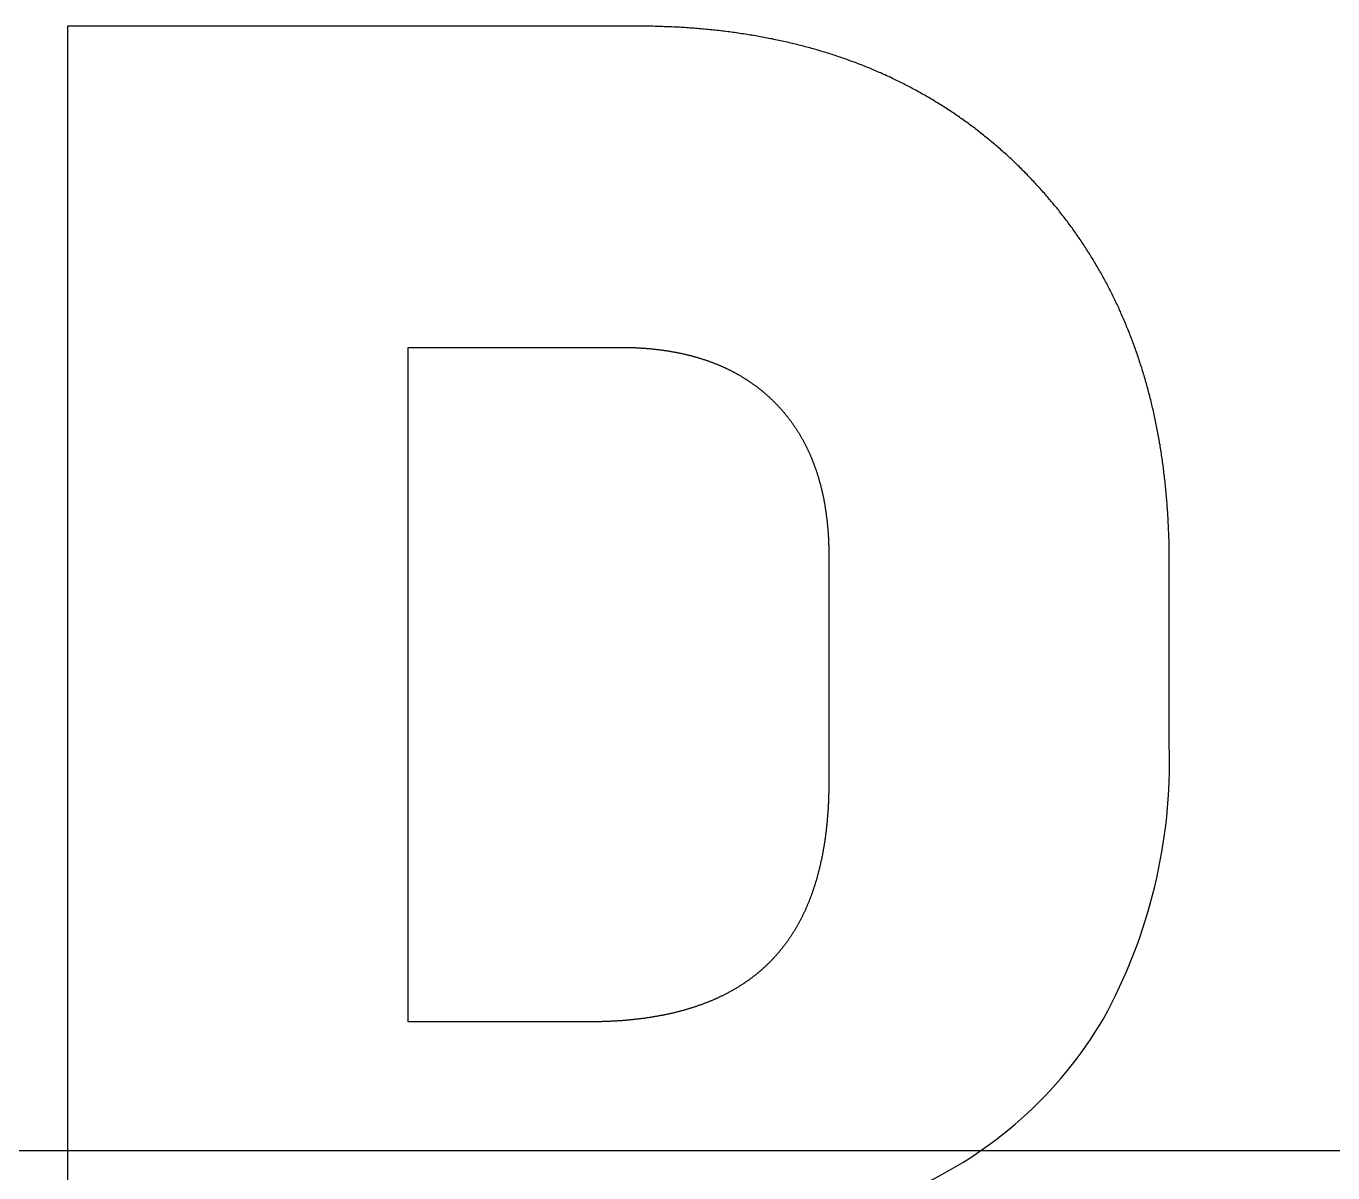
# Model space of a CAD drawing. Header units: millimetres. Extents: x -1211 to -100, y -1155 to 1320.
# Drawn here: x -830.11 to -815.58, y 1049.13 to 1061.88 of the extents above; entities that cross this region are included whole.
import ezdxf

# ---------------------------------------------------------------- set-up
doc = ezdxf.new("R2010")
doc.units = ezdxf.units.MM
doc.layers.get('0').update_dxf_attribs({"lineweight": 25, "true_color": 0xffffff})

msp = doc.modelspace()

# ---------------------------------------------------------------- linework, layer by layer
for p, q in [((-941.013, 1049.378), (-577.647, 1049.378)), ((-829.652, 1049.378), (-689.008, 1049.378))]:
    msp.add_line(p, q)
at = {"color": 5, "true_color": 0x0000ff, "flags": 128}
msp.add_lwpolyline([(-820.259, 1048.949, 0.156907), (-818.134, 1050.842, 0.134483), (-817.402, 1053.878), (-817.402, 1055.914), (-817.402, 1055.935), (-817.402, 1055.956), (-817.402, 1055.977), (-817.402, 1055.998), (-817.402, 1056.019), (-817.403, 1056.04), (-817.403, 1056.061), (-817.403, 1056.082), (-817.404, 1056.103), (-817.404, 1056.124), (-817.405, 1056.145), (-817.405, 1056.166), (-817.406, 1056.186), (-817.407, 1056.207), (-817.407, 1056.228), (-817.408, 1056.249), (-817.409, 1056.269), (-817.41, 1056.29), (-817.411, 1056.311), (-817.412, 1056.331), (-817.413, 1056.352), (-817.414, 1056.372), (-817.415, 1056.393), (-817.416, 1056.413), (-817.417, 1056.433), (-817.418, 1056.454), (-817.42, 1056.474), (-817.421, 1056.494), (-817.422, 1056.515), (-817.424, 1056.535), (-817.425, 1056.555), (-817.427, 1056.575), (-817.429, 1056.595), (-817.43, 1056.615), (-817.432, 1056.635), (-817.434, 1056.655), (-817.435, 1056.675), (-817.437, 1056.695), (-817.439, 1056.715), (-817.441, 1056.735), (-817.443, 1056.755), (-817.445, 1056.775), (-817.447, 1056.795), (-817.449, 1056.814), (-817.452, 1056.834), (-817.454, 1056.854), (-817.456, 1056.874), (-817.458, 1056.893), (-817.461, 1056.913), (-817.463, 1056.932), (-817.466, 1056.952), (-817.468, 1056.971), (-817.471, 1056.991), (-817.473, 1057.01), (-817.476, 1057.03), (-817.479, 1057.049), (-817.482, 1057.068), (-817.484, 1057.088), (-817.487, 1057.107), (-817.49, 1057.126), (-817.493, 1057.145), (-817.496, 1057.164), (-817.499, 1057.184), (-817.502, 1057.203), (-817.505, 1057.222), (-817.509, 1057.241), (-817.512, 1057.26), (-817.515, 1057.279), (-817.519, 1057.298), (-817.522, 1057.317), (-817.525, 1057.335), (-817.529, 1057.354), (-817.533, 1057.373), (-817.536, 1057.392), (-817.54, 1057.411), (-817.544, 1057.429), (-817.547, 1057.448), (-817.551, 1057.467), (-817.555, 1057.485), (-817.559, 1057.504), (-817.563, 1057.522), (-817.567, 1057.541), (-817.571, 1057.559), (-817.575, 1057.578), (-817.579, 1057.596), (-817.583, 1057.614), (-817.587, 1057.633), (-817.592, 1057.651), (-817.596, 1057.669), (-817.601, 1057.687), (-817.605, 1057.706), (-817.609, 1057.724), (-817.614, 1057.742), (-817.619, 1057.76), (-817.623, 1057.778), (-817.628, 1057.796), (-817.633, 1057.814), (-817.637, 1057.832), (-817.642, 1057.85), (-817.647, 1057.868), (-817.652, 1057.886), (-817.657, 1057.904), (-817.662, 1057.921), (-817.667, 1057.939), (-817.672, 1057.957), (-817.677, 1057.975), (-817.683, 1057.992), (-817.688, 1058.01), (-817.693, 1058.028), (-817.699, 1058.045), (-817.704, 1058.063), (-817.709, 1058.08), (-817.715, 1058.098), (-817.721, 1058.115), (-817.726, 1058.132), (-817.732, 1058.15), (-817.738, 1058.167), (-817.743, 1058.184), (-817.749, 1058.202), (-817.755, 1058.219), (-817.761, 1058.236), (-817.767, 1058.253), (-817.773, 1058.27), (-817.779, 1058.288), (-817.785, 1058.305), (-817.791, 1058.322), (-817.797, 1058.339), (-817.804, 1058.356), (-817.81, 1058.373), (-817.816, 1058.389), (-817.823, 1058.406), (-817.829, 1058.423), (-817.836, 1058.44), (-817.842, 1058.457), (-817.849, 1058.473), (-817.855, 1058.49), (-817.862, 1058.507), (-817.869, 1058.523), (-817.876, 1058.54), (-817.883, 1058.557), (-817.889, 1058.573), (-817.896, 1058.59), (-817.903, 1058.606), (-817.91, 1058.623), (-817.917, 1058.639), (-817.925, 1058.655), (-817.932, 1058.672), (-817.939, 1058.688), (-817.946, 1058.704), (-817.954, 1058.72), (-817.961, 1058.737), (-817.968, 1058.753), (-817.976, 1058.769), (-817.983, 1058.785), (-817.991, 1058.801), (-817.999, 1058.817), (-818.006, 1058.833), (-818.014, 1058.849), (-818.022, 1058.865), (-818.03, 1058.881), (-818.038, 1058.897), (-818.045, 1058.913), (-818.053, 1058.928), (-818.061, 1058.944), (-818.07, 1058.96), (-818.078, 1058.976), (-818.086, 1058.991), (-818.094, 1059.007), (-818.102, 1059.023), (-818.111, 1059.038), (-818.119, 1059.054), (-818.127, 1059.069), (-818.136, 1059.085), (-818.144, 1059.1), (-818.153, 1059.116), (-818.161, 1059.131), (-818.17, 1059.146), (-818.179, 1059.162), (-818.188, 1059.177), (-818.196, 1059.192), (-818.205, 1059.207), (-818.214, 1059.222), (-818.223, 1059.238), (-818.232, 1059.253), (-818.241, 1059.268), (-818.25, 1059.283), (-818.259, 1059.298), (-818.269, 1059.313), (-818.278, 1059.328), (-818.287, 1059.343), (-818.296, 1059.357), (-818.306, 1059.372), (-818.315, 1059.387), (-818.325, 1059.402), (-818.334, 1059.417), (-818.344, 1059.431), (-818.354, 1059.446), (-818.363, 1059.461), (-818.373, 1059.475), (-818.383, 1059.49), (-818.393, 1059.504), (-818.403, 1059.519), (-818.412, 1059.533), (-818.422, 1059.548), (-818.432, 1059.562), (-818.443, 1059.577), (-818.453, 1059.591), (-818.463, 1059.605), (-818.473, 1059.62), (-818.483, 1059.634), (-818.494, 1059.648), (-818.504, 1059.662), (-818.514, 1059.676), (-818.525, 1059.69), (-818.535, 1059.704), (-818.546, 1059.718), (-818.557, 1059.733), (-818.567, 1059.746), (-818.578, 1059.76), (-818.589, 1059.774), (-818.6, 1059.788), (-818.61, 1059.802), (-818.621, 1059.816), (-818.632, 1059.83), (-818.643, 1059.843), (-818.654, 1059.857), (-818.666, 1059.871), (-818.677, 1059.884), (-818.688, 1059.898), (-818.699, 1059.912), (-818.71, 1059.925), (-818.722, 1059.939), (-818.733, 1059.952), (-818.745, 1059.966), (-818.756, 1059.979), (-818.768, 1059.992), (-818.779, 1060.006), (-818.791, 1060.019), (-818.803, 1060.032), (-818.814, 1060.046), (-818.826, 1060.059), (-818.838, 1060.072), (-818.85, 1060.085), (-818.862, 1060.098), (-818.874, 1060.111), (-818.886, 1060.124), (-818.898, 1060.137), (-818.91, 1060.15), (-818.922, 1060.163), (-818.935, 1060.176), (-818.947, 1060.189), (-818.959, 1060.202), (-818.972, 1060.215), (-818.984, 1060.227), (-818.996, 1060.24), (-819.009, 1060.253), (-819.022, 1060.266), (-819.034, 1060.278), (-819.047, 1060.291), (-819.06, 1060.303), (-819.072, 1060.316), (-819.085, 1060.328), (-819.098, 1060.341), (-819.111, 1060.353), (-819.123, 1060.365), (-819.136, 1060.377), (-819.149, 1060.39), (-819.162, 1060.402), (-819.175, 1060.414), (-819.188, 1060.426), (-819.201, 1060.438), (-819.214, 1060.45), (-819.227, 1060.462), (-819.24, 1060.473), (-819.254, 1060.485), (-819.267, 1060.497), (-819.28, 1060.509), (-819.293, 1060.52), (-819.307, 1060.532), (-819.32, 1060.543), (-819.333, 1060.555), (-819.347, 1060.566), (-819.36, 1060.578), (-819.374, 1060.589), (-819.387, 1060.6), (-819.401, 1060.611), (-819.414, 1060.623), (-819.428, 1060.634), (-819.442, 1060.645), (-819.455, 1060.656), (-819.469, 1060.667), (-819.483, 1060.678), (-819.497, 1060.689), (-819.511, 1060.7), (-819.524, 1060.71), (-819.538, 1060.721), (-819.552, 1060.732), (-819.566, 1060.742), (-819.58, 1060.753), (-819.594, 1060.763), (-819.608, 1060.774), (-819.622, 1060.784), (-819.636, 1060.795), (-819.651, 1060.805), (-819.665, 1060.815), (-819.679, 1060.826), (-819.693, 1060.836), (-819.708, 1060.846), (-819.722, 1060.856), (-819.736, 1060.866), (-819.751, 1060.876), (-819.765, 1060.886), (-819.78, 1060.896), (-819.794, 1060.906), (-819.809, 1060.916), (-819.823, 1060.925), (-819.838, 1060.935), (-819.852, 1060.945), (-819.867, 1060.954), (-819.882, 1060.964), (-819.897, 1060.973), (-819.911, 1060.983), (-819.926, 1060.992), (-819.941, 1061.002), (-819.956, 1061.011), (-819.971, 1061.02), (-819.986, 1061.029), (-820.001, 1061.038), (-820.016, 1061.048), (-820.031, 1061.057), (-820.046, 1061.066), (-820.061, 1061.075), (-820.076, 1061.083), (-820.091, 1061.092), (-820.106, 1061.101), (-820.122, 1061.11), (-820.137, 1061.119), (-820.152, 1061.127), (-820.168, 1061.136), (-820.183, 1061.144), (-820.198, 1061.153), (-820.214, 1061.161), (-820.229, 1061.17), (-820.245, 1061.178), (-820.26, 1061.186), (-820.276, 1061.195), (-820.291, 1061.203), (-820.307, 1061.211), (-820.323, 1061.219), (-820.339, 1061.227), (-820.354, 1061.235), (-820.37, 1061.243), (-820.386, 1061.251), (-820.402, 1061.259), (-820.418, 1061.267), (-820.434, 1061.274), (-820.449, 1061.282), (-820.465, 1061.29), (-820.481, 1061.297), (-820.498, 1061.305), (-820.514, 1061.313), (-820.53, 1061.32), (-820.546, 1061.327), (-820.562, 1061.335), (-820.578, 1061.342), (-820.595, 1061.349), (-820.611, 1061.357), (-820.627, 1061.364), (-820.644, 1061.371), (-820.66, 1061.378), (-820.676, 1061.385), (-820.693, 1061.392), (-820.709, 1061.399), (-820.726, 1061.406), (-820.742, 1061.413), (-820.759, 1061.419), (-820.776, 1061.426), (-820.792, 1061.433), (-820.809, 1061.439), (-820.826, 1061.446), (-820.842, 1061.452), (-820.859, 1061.459), (-820.876, 1061.465), (-820.893, 1061.472), (-820.91, 1061.478), (-820.927, 1061.484), (-820.944, 1061.49), (-820.961, 1061.497), (-820.978, 1061.503), (-820.995, 1061.509), (-821.012, 1061.515), (-821.029, 1061.521), (-821.046, 1061.527), (-821.063, 1061.533), (-821.081, 1061.538), (-821.098, 1061.544), (-821.115, 1061.55), (-821.133, 1061.556), (-821.15, 1061.561), (-821.167, 1061.567), (-821.185, 1061.572), (-821.202, 1061.578), (-821.22, 1061.583), (-821.237, 1061.589), (-821.255, 1061.594), (-821.272, 1061.599), (-821.29, 1061.605), (-821.308, 1061.61), (-821.326, 1061.615), (-821.343, 1061.62), (-821.361, 1061.625), (-821.379, 1061.63), (-821.397, 1061.635), (-821.415, 1061.64), (-821.432, 1061.645), (-821.45, 1061.649), (-821.468, 1061.654), (-821.486, 1061.659), (-821.504, 1061.663), (-821.523, 1061.668), (-821.541, 1061.673), (-821.559, 1061.677), (-821.577, 1061.681), (-821.595, 1061.686), (-821.613, 1061.69), (-821.632, 1061.695), (-821.65, 1061.699), (-821.668, 1061.703), (-821.687, 1061.707), (-821.705, 1061.711), (-821.724, 1061.715), (-821.742, 1061.719), (-821.761, 1061.723), (-821.779, 1061.727), (-821.798, 1061.731), (-821.816, 1061.735), (-821.835, 1061.738), (-821.854, 1061.742), (-821.872, 1061.746), (-821.891, 1061.749), (-821.91, 1061.753), (-821.929, 1061.756), (-821.948, 1061.76), (-821.967, 1061.763), (-821.986, 1061.767), (-822.004, 1061.77), (-822.023, 1061.773), (-822.042, 1061.776), (-822.062, 1061.779), (-822.081, 1061.783), (-822.1, 1061.786), (-822.119, 1061.789), (-822.138, 1061.792), (-822.157, 1061.794), (-822.177, 1061.797), (-822.196, 1061.8), (-822.215, 1061.803), (-822.235, 1061.806), (-822.254, 1061.808), (-822.273, 1061.811), (-822.293, 1061.813), (-822.312, 1061.816), (-822.332, 1061.818), (-822.352, 1061.821), (-822.371, 1061.823), (-822.391, 1061.825), (-822.41, 1061.828), (-822.43, 1061.83), (-822.45, 1061.832), (-822.47, 1061.834), (-822.489, 1061.836), (-822.509, 1061.838), (-822.529, 1061.84), (-822.549, 1061.842), (-822.569, 1061.844), (-822.589, 1061.846), (-822.609, 1061.848), (-822.629, 1061.849), (-822.649, 1061.851), (-822.669, 1061.853), (-822.689, 1061.854), (-822.709, 1061.856), (-822.73, 1061.857), (-822.75, 1061.858), (-822.77, 1061.86), (-822.791, 1061.861), (-822.811, 1061.862), (-822.831, 1061.864), (-822.852, 1061.865), (-822.872, 1061.866), (-822.893, 1061.867), (-822.913, 1061.868), (-822.934, 1061.869), (-822.954, 1061.87), (-822.975, 1061.871), (-822.995, 1061.872), (-823.016, 1061.872), (-823.037, 1061.873), (-823.058, 1061.874), (-823.078, 1061.874), (-823.099, 1061.875), (-823.12, 1061.875), (-823.141, 1061.876), (-823.162, 1061.876), (-823.183, 1061.877), (-823.204, 1061.877), (-823.225, 1061.877), (-823.246, 1061.878), (-823.267, 1061.878), (-823.288, 1061.878), (-823.309, 1061.878), (-823.33, 1061.878), (-829.652, 1061.878), (-829.652, 1036.878)], format="xyb", dxfattribs=at)
msp.add_lwpolyline([(-821.188, 1053.485), (-821.188, 1053.474), (-821.188, 1053.464), (-821.188, 1053.453), (-821.188, 1053.443), (-821.188, 1053.432), (-821.188, 1053.422), (-821.188, 1053.411), (-821.188, 1053.401), (-821.188, 1053.39), (-821.189, 1053.38), (-821.189, 1053.37), (-821.189, 1053.359), (-821.189, 1053.349), (-821.19, 1053.339), (-821.19, 1053.328), (-821.19, 1053.318), (-821.19, 1053.308), (-821.191, 1053.298), (-821.191, 1053.287), (-821.192, 1053.277), (-821.192, 1053.267), (-821.192, 1053.257), (-821.193, 1053.247), (-821.193, 1053.237), (-821.194, 1053.227), (-821.194, 1053.217), (-821.195, 1053.207), (-821.195, 1053.196), (-821.196, 1053.187), (-821.197, 1053.177), (-821.197, 1053.167), (-821.198, 1053.157), (-821.199, 1053.147), (-821.199, 1053.137), (-821.2, 1053.127), (-821.201, 1053.117), (-821.201, 1053.107), (-821.202, 1053.097), (-821.203, 1053.088), (-821.204, 1053.078), (-821.205, 1053.068), (-821.205, 1053.058), (-821.206, 1053.049), (-821.207, 1053.039), (-821.208, 1053.029), (-821.209, 1053.02), (-821.21, 1053.01), (-821.211, 1053.001), (-821.212, 1052.991), (-821.213, 1052.981), (-821.214, 1052.972), (-821.215, 1052.962), (-821.216, 1052.953), (-821.217, 1052.943), (-821.218, 1052.934), (-821.219, 1052.925), (-821.22, 1052.915), (-821.221, 1052.906), (-821.223, 1052.896), (-821.224, 1052.887), (-821.225, 1052.878), (-821.226, 1052.869), (-821.228, 1052.859), (-821.229, 1052.85), (-821.23, 1052.841), (-821.232, 1052.832), (-821.233, 1052.822), (-821.234, 1052.813), (-821.236, 1052.804), (-821.237, 1052.795), (-821.238, 1052.786), (-821.24, 1052.777), (-821.241, 1052.768), (-821.243, 1052.759), (-821.244, 1052.75), (-821.246, 1052.741), (-821.247, 1052.732), (-821.249, 1052.723), (-821.251, 1052.714), (-821.252, 1052.705), (-821.254, 1052.696), (-821.255, 1052.687), (-821.257, 1052.678), (-821.259, 1052.669), (-821.26, 1052.661), (-821.262, 1052.652), (-821.264, 1052.643), (-821.266, 1052.634), (-821.267, 1052.626), (-821.269, 1052.617), (-821.271, 1052.608), (-821.273, 1052.6), (-821.275, 1052.591), (-821.277, 1052.582), (-821.279, 1052.574), (-821.28, 1052.565), (-821.282, 1052.557), (-821.284, 1052.548), (-821.286, 1052.54), (-821.288, 1052.531), (-821.29, 1052.523), (-821.292, 1052.514), (-821.295, 1052.506), (-821.297, 1052.497), (-821.299, 1052.489), (-821.301, 1052.481), (-821.303, 1052.472), (-821.305, 1052.464), (-821.307, 1052.456), (-821.31, 1052.447), (-821.312, 1052.439), (-821.314, 1052.431), (-821.316, 1052.423), (-821.319, 1052.414), (-821.321, 1052.406), (-821.323, 1052.398), (-821.326, 1052.39), (-821.328, 1052.382), (-821.33, 1052.374), (-821.333, 1052.366), (-821.335, 1052.358), (-821.338, 1052.35), (-821.34, 1052.342), (-821.343, 1052.334), (-821.345, 1052.326), (-821.348, 1052.318), (-821.35, 1052.31), (-821.353, 1052.302), (-821.355, 1052.294), (-821.358, 1052.286), (-821.361, 1052.278), (-821.363, 1052.271), (-821.366, 1052.263), (-821.369, 1052.255), (-821.371, 1052.247), (-821.374, 1052.24), (-821.377, 1052.232), (-821.38, 1052.224), (-821.382, 1052.217), (-821.385, 1052.209), (-821.388, 1052.201), (-821.391, 1052.194), (-821.394, 1052.186), (-821.397, 1052.179), (-821.4, 1052.171), (-821.402, 1052.164), (-821.405, 1052.156), (-821.408, 1052.149), (-821.411, 1052.141), (-821.414, 1052.134), (-821.417, 1052.126), (-821.421, 1052.119), (-821.424, 1052.112), (-821.427, 1052.104), (-821.43, 1052.097), (-821.433, 1052.09), (-821.436, 1052.082), (-821.439, 1052.075), (-821.442, 1052.068), (-821.446, 1052.061), (-821.449, 1052.053), (-821.452, 1052.046), (-821.455, 1052.039), (-821.459, 1052.032), (-821.462, 1052.025), (-821.465, 1052.018), (-821.469, 1052.011), (-821.472, 1052.004), (-821.476, 1051.997), (-821.479, 1051.99), (-821.482, 1051.983), (-821.486, 1051.976), (-821.489, 1051.969), (-821.493, 1051.962), (-821.496, 1051.955), (-821.5, 1051.948), (-821.503, 1051.941), (-821.507, 1051.934), (-821.511, 1051.928), (-821.514, 1051.921), (-821.518, 1051.914), (-821.522, 1051.907), (-821.525, 1051.901), (-821.529, 1051.894), (-821.533, 1051.887), (-821.536, 1051.881), (-821.54, 1051.874), (-821.544, 1051.867), (-821.548, 1051.861), (-821.552, 1051.854), (-821.555, 1051.848), (-821.559, 1051.841), (-821.563, 1051.835), (-821.567, 1051.828), (-821.571, 1051.822), (-821.575, 1051.815), (-821.579, 1051.809), (-821.583, 1051.802), (-821.587, 1051.796), (-821.591, 1051.79), (-821.595, 1051.783), (-821.599, 1051.777), (-821.603, 1051.771), (-821.607, 1051.764), (-821.611, 1051.758), (-821.615, 1051.752), (-821.62, 1051.746), (-821.624, 1051.739), (-821.628, 1051.733), (-821.632, 1051.727), (-821.636, 1051.721), (-821.641, 1051.715), (-821.645, 1051.709), (-821.649, 1051.703), (-821.654, 1051.697), (-821.658, 1051.691), (-821.662, 1051.685), (-821.667, 1051.679), (-821.671, 1051.673), (-821.676, 1051.667), (-821.68, 1051.661), (-821.684, 1051.655), (-821.689, 1051.649), (-821.693, 1051.643), (-821.698, 1051.637), (-821.703, 1051.632), (-821.707, 1051.626), (-821.712, 1051.62), (-821.716, 1051.614), (-821.721, 1051.609), (-821.726, 1051.603), (-821.73, 1051.597), (-821.735, 1051.592), (-821.74, 1051.586), (-821.744, 1051.58), (-821.749, 1051.575), (-821.754, 1051.569), (-821.759, 1051.564), (-821.763, 1051.558), (-821.768, 1051.552), (-821.773, 1051.547), (-821.778, 1051.542), (-821.783, 1051.536), (-821.788, 1051.531), (-821.793, 1051.525), (-821.798, 1051.52), (-821.803, 1051.515), (-821.808, 1051.509), (-821.813, 1051.504), (-821.818, 1051.499), (-821.823, 1051.493), (-821.828, 1051.488), (-821.833, 1051.483), (-821.838, 1051.478), (-821.843, 1051.472), (-821.848, 1051.467), (-821.853, 1051.462), (-821.859, 1051.457), (-821.864, 1051.452), (-821.869, 1051.447), (-821.874, 1051.442), (-821.88, 1051.437), (-821.885, 1051.432), (-821.89, 1051.427), (-821.896, 1051.422), (-821.901, 1051.417), (-821.906, 1051.412), (-821.912, 1051.407), (-821.917, 1051.402), (-821.923, 1051.397), (-821.928, 1051.392), (-821.934, 1051.387), (-821.939, 1051.382), (-821.945, 1051.378), (-821.95, 1051.373), (-821.956, 1051.368), (-821.961, 1051.363), (-821.967, 1051.359), (-821.973, 1051.354), (-821.978, 1051.349), (-821.984, 1051.344), (-821.99, 1051.34), (-821.995, 1051.335), (-822.001, 1051.331), (-822.007, 1051.326), (-822.013, 1051.321), (-822.019, 1051.317), (-822.024, 1051.312), (-822.03, 1051.308), (-822.036, 1051.303), (-822.042, 1051.299), (-822.048, 1051.294), (-822.054, 1051.29), (-822.06, 1051.286), (-822.066, 1051.281), (-822.072, 1051.277), (-822.078, 1051.272), (-822.084, 1051.268), (-822.09, 1051.264), (-822.096, 1051.26), (-822.102, 1051.255), (-822.108, 1051.251), (-822.114, 1051.247), (-822.121, 1051.243), (-822.127, 1051.238), (-822.133, 1051.234), (-822.139, 1051.23), (-822.145, 1051.226), (-822.152, 1051.222), (-822.158, 1051.218), (-822.164, 1051.214), (-822.171, 1051.21), (-822.177, 1051.206), (-822.183, 1051.202), (-822.19, 1051.198), (-822.196, 1051.194), (-822.203, 1051.19), (-822.209, 1051.186), (-822.216, 1051.182), (-822.222, 1051.178), (-822.229, 1051.174), (-822.235, 1051.17), (-822.242, 1051.167), (-822.248, 1051.163), (-822.255, 1051.159), (-822.262, 1051.155), (-822.268, 1051.152), (-822.275, 1051.148), (-822.282, 1051.144), (-822.288, 1051.14), (-822.295, 1051.137), (-822.302, 1051.133), (-822.309, 1051.129), (-822.316, 1051.126), (-822.322, 1051.122), (-822.329, 1051.119), (-822.336, 1051.115), (-822.343, 1051.112), (-822.35, 1051.108), (-822.357, 1051.105), (-822.364, 1051.101), (-822.371, 1051.098), (-822.378, 1051.094), (-822.385, 1051.091), (-822.392, 1051.088), (-822.399, 1051.084), (-822.406, 1051.081), (-822.413, 1051.078), (-822.42, 1051.074), (-822.427, 1051.071), (-822.435, 1051.068), (-822.442, 1051.065), (-822.449, 1051.061), (-822.456, 1051.058), (-822.463, 1051.055), (-822.471, 1051.052), (-822.478, 1051.049), (-822.485, 1051.046), (-822.493, 1051.042), (-822.5, 1051.039), (-822.507, 1051.036), (-822.515, 1051.033), (-822.522, 1051.03), (-822.53, 1051.027), (-822.537, 1051.024), (-822.545, 1051.021), (-822.552, 1051.018), (-822.56, 1051.016), (-822.567, 1051.013), (-822.575, 1051.01), (-822.582, 1051.007), (-822.59, 1051.004), (-822.598, 1051.001), (-822.605, 1050.998), (-822.613, 1050.996), (-822.621, 1050.993), (-822.628, 1050.99), (-822.636, 1050.987), (-822.644, 1050.985), (-822.652, 1050.982), (-822.66, 1050.979), (-822.667, 1050.977), (-822.675, 1050.974), (-822.683, 1050.972), (-822.691, 1050.969), (-822.699, 1050.967), (-822.707, 1050.964), (-822.715, 1050.961), (-822.723, 1050.959), (-822.731, 1050.957), (-822.739, 1050.954), (-822.747, 1050.952), (-822.755, 1050.949), (-822.763, 1050.947), (-822.771, 1050.944), (-822.779, 1050.942), (-822.787, 1050.94), (-822.796, 1050.937), (-822.804, 1050.935), (-822.812, 1050.933), (-822.82, 1050.931), (-822.828, 1050.928), (-822.837, 1050.926), (-822.845, 1050.924), (-822.853, 1050.922), (-822.862, 1050.92), (-822.87, 1050.918), (-822.878, 1050.916), (-822.887, 1050.913), (-822.895, 1050.911), (-822.904, 1050.909), (-822.912, 1050.907), (-822.921, 1050.905), (-822.929, 1050.903), (-822.938, 1050.901), (-822.946, 1050.899), (-822.955, 1050.897), (-822.963, 1050.896), (-822.972, 1050.894), (-822.981, 1050.892), (-822.989, 1050.89), (-822.998, 1050.888), (-823.007, 1050.886), (-823.015, 1050.885), (-823.024, 1050.883), (-823.033, 1050.881), (-823.042, 1050.879), (-823.051, 1050.878), (-823.059, 1050.876), (-823.068, 1050.874), (-823.077, 1050.873), (-823.086, 1050.871), (-823.095, 1050.869), (-823.104, 1050.868), (-823.113, 1050.866), (-823.122, 1050.865), (-823.131, 1050.863), (-823.14, 1050.862), (-823.149, 1050.86), (-823.158, 1050.859), (-823.167, 1050.857), (-823.176, 1050.856), (-823.185, 1050.854), (-823.194, 1050.853), (-823.203, 1050.852), (-823.213, 1050.85), (-823.222, 1050.849), (-823.231, 1050.848), (-823.24, 1050.846), (-823.25, 1050.845), (-823.259, 1050.844), (-823.268, 1050.843), (-823.278, 1050.842), (-823.287, 1050.84), (-823.296, 1050.839), (-823.306, 1050.838), (-823.315, 1050.837), (-823.325, 1050.836), (-823.334, 1050.835), (-823.344, 1050.834), (-823.353, 1050.833), (-823.363, 1050.832), (-823.372, 1050.831), (-823.382, 1050.83), (-823.391, 1050.829), (-823.401, 1050.828), (-823.411, 1050.827), (-823.42, 1050.826), (-823.43, 1050.825), (-823.44, 1050.824), (-823.449, 1050.823), (-823.459, 1050.823), (-823.469, 1050.822), (-823.479, 1050.821), (-823.488, 1050.82), (-823.498, 1050.82), (-823.508, 1050.819), (-823.518, 1050.818), (-823.528, 1050.817), (-823.538, 1050.817), (-823.548, 1050.816), (-823.558, 1050.816), (-823.568, 1050.815), (-823.578, 1050.814), (-823.588, 1050.814), (-823.598, 1050.813), (-823.608, 1050.813), (-823.618, 1050.812), (-823.628, 1050.812), (-823.638, 1050.811), (-823.648, 1050.811), (-823.658, 1050.811), (-823.669, 1050.81), (-823.679, 1050.81), (-823.689, 1050.809), (-823.699, 1050.809), (-823.71, 1050.809), (-823.72, 1050.808), (-823.73, 1050.808), (-823.74, 1050.808), (-823.751, 1050.808), (-823.761, 1050.807), (-823.772, 1050.807), (-823.782, 1050.807), (-823.792, 1050.807), (-823.803, 1050.807), (-823.813, 1050.807), (-823.824, 1050.807), (-823.834, 1050.807), (-823.845, 1050.807), (-823.856, 1050.806), (-823.866, 1050.806), (-825.866, 1050.806), (-825.866, 1058.306), (-823.509, 1058.306), (-823.5, 1058.306), (-823.492, 1058.306), (-823.483, 1058.306), (-823.475, 1058.306), (-823.466, 1058.306), (-823.457, 1058.306), (-823.449, 1058.306), (-823.44, 1058.306), (-823.432, 1058.306), (-823.423, 1058.306), (-823.415, 1058.305), (-823.406, 1058.305), (-823.398, 1058.305), (-823.389, 1058.305), (-823.381, 1058.304), (-823.373, 1058.304), (-823.364, 1058.304), (-823.356, 1058.303), (-823.347, 1058.303), (-823.339, 1058.303), (-823.331, 1058.302), (-823.322, 1058.302), (-823.314, 1058.302), (-823.306, 1058.301), (-823.298, 1058.301), (-823.289, 1058.3), (-823.281, 1058.3), (-823.273, 1058.299), (-823.265, 1058.299), (-823.256, 1058.298), (-823.248, 1058.298), (-823.24, 1058.297), (-823.232, 1058.296), (-823.224, 1058.296), (-823.216, 1058.295), (-823.208, 1058.294), (-823.199, 1058.294), (-823.191, 1058.293), (-823.183, 1058.292), (-823.175, 1058.292), (-823.167, 1058.291), (-823.159, 1058.29), (-823.151, 1058.289), (-823.143, 1058.289), (-823.135, 1058.288), (-823.127, 1058.287), (-823.119, 1058.286), (-823.111, 1058.285), (-823.104, 1058.284), (-823.096, 1058.283), (-823.088, 1058.282), (-823.08, 1058.281), (-823.072, 1058.28), (-823.064, 1058.279), (-823.056, 1058.278), (-823.049, 1058.277), (-823.041, 1058.276), (-823.033, 1058.275), (-823.025, 1058.274), (-823.018, 1058.273), (-823.01, 1058.272), (-823.002, 1058.271), (-822.994, 1058.27), (-822.987, 1058.269), (-822.979, 1058.267), (-822.971, 1058.266), (-822.964, 1058.265), (-822.956, 1058.264), (-822.949, 1058.262), (-822.941, 1058.261), (-822.933, 1058.26), (-822.926, 1058.258), (-822.918, 1058.257), (-822.911, 1058.256), (-822.903, 1058.254), (-822.896, 1058.253), (-822.888, 1058.252), (-822.881, 1058.25), (-822.873, 1058.249), (-822.866, 1058.247), (-822.858, 1058.246), (-822.851, 1058.244), (-822.844, 1058.243), (-822.836, 1058.241), (-822.829, 1058.24), (-822.822, 1058.238), (-822.814, 1058.236), (-822.807, 1058.235), (-822.8, 1058.233), (-822.792, 1058.231), (-822.785, 1058.23), (-822.778, 1058.228), (-822.771, 1058.226), (-822.763, 1058.225), (-822.756, 1058.223), (-822.749, 1058.221), (-822.742, 1058.219), (-822.735, 1058.217), (-822.727, 1058.216), (-822.72, 1058.214), (-822.713, 1058.212), (-822.706, 1058.21), (-822.699, 1058.208), (-822.692, 1058.206), (-822.685, 1058.204), (-822.678, 1058.202), (-822.671, 1058.2), (-822.664, 1058.198), (-822.657, 1058.196), (-822.65, 1058.194), (-822.643, 1058.192), (-822.636, 1058.19), (-822.629, 1058.188), (-822.622, 1058.186), (-822.615, 1058.184), (-822.608, 1058.182), (-822.601, 1058.18), (-822.595, 1058.177), (-822.588, 1058.175), (-822.581, 1058.173), (-822.574, 1058.171), (-822.567, 1058.169), (-822.561, 1058.166), (-822.554, 1058.164), (-822.547, 1058.162), (-822.54, 1058.159), (-822.534, 1058.157), (-822.527, 1058.155), (-822.52, 1058.152), (-822.514, 1058.15), (-822.507, 1058.147), (-822.5, 1058.145), (-822.494, 1058.143), (-822.487, 1058.14), (-822.48, 1058.138), (-822.474, 1058.135), (-822.467, 1058.133), (-822.461, 1058.13), (-822.454, 1058.127), (-822.448, 1058.125), (-822.441, 1058.122), (-822.435, 1058.12), (-822.428, 1058.117), (-822.422, 1058.114), (-822.415, 1058.112), (-822.409, 1058.109), (-822.402, 1058.106), (-822.396, 1058.104), (-822.39, 1058.101), (-822.383, 1058.098), (-822.377, 1058.095), (-822.371, 1058.092), (-822.364, 1058.09), (-822.358, 1058.087), (-822.352, 1058.084), (-822.345, 1058.081), (-822.339, 1058.078), (-822.333, 1058.075), (-822.327, 1058.072), (-822.32, 1058.069), (-822.314, 1058.066), (-822.308, 1058.063), (-822.302, 1058.06), (-822.296, 1058.057), (-822.29, 1058.054), (-822.283, 1058.051), (-822.277, 1058.048), (-822.271, 1058.045), (-822.265, 1058.042), (-822.259, 1058.039), (-822.253, 1058.036), (-822.247, 1058.032), (-822.241, 1058.029), (-822.235, 1058.026), (-822.229, 1058.023), (-822.223, 1058.02), (-822.217, 1058.016), (-822.211, 1058.013), (-822.205, 1058.01), (-822.199, 1058.006), (-822.193, 1058.003), (-822.188, 1058), (-822.182, 1057.996), (-822.176, 1057.993), (-822.17, 1057.989), (-822.164, 1057.986), (-822.158, 1057.983), (-822.153, 1057.979), (-822.147, 1057.976), (-822.141, 1057.972), (-822.135, 1057.969), (-822.13, 1057.965), (-822.124, 1057.961), (-822.118, 1057.958), (-822.112, 1057.954), (-822.107, 1057.951), (-822.101, 1057.947), (-822.096, 1057.943), (-822.09, 1057.94), (-822.084, 1057.936), (-822.079, 1057.932), (-822.073, 1057.928), (-822.068, 1057.925), (-822.062, 1057.921), (-822.056, 1057.917), (-822.051, 1057.913), (-822.045, 1057.91), (-822.04, 1057.906), (-822.035, 1057.902), (-822.029, 1057.898), (-822.024, 1057.894), (-822.018, 1057.89), (-822.013, 1057.886), (-822.007, 1057.882), (-822.002, 1057.878), (-821.997, 1057.874), (-821.991, 1057.87), (-821.986, 1057.866), (-821.981, 1057.862), (-821.975, 1057.858), (-821.97, 1057.854), (-821.965, 1057.85), (-821.96, 1057.846), (-821.954, 1057.842), (-821.949, 1057.837), (-821.944, 1057.833), (-821.939, 1057.829), (-821.934, 1057.825), (-821.928, 1057.821), (-821.923, 1057.816), (-821.918, 1057.812), (-821.913, 1057.808), (-821.908, 1057.804), (-821.903, 1057.799), (-821.898, 1057.795), (-821.893, 1057.79), (-821.888, 1057.786), (-821.883, 1057.782), (-821.878, 1057.777), (-821.873, 1057.773), (-821.868, 1057.768), (-821.863, 1057.764), (-821.858, 1057.759), (-821.853, 1057.755), (-821.848, 1057.75), (-821.843, 1057.746), (-821.838, 1057.741), (-821.833, 1057.737), (-821.828, 1057.732), (-821.823, 1057.727), (-821.819, 1057.723), (-821.814, 1057.718), (-821.809, 1057.713), (-821.804, 1057.709), (-821.799, 1057.704), (-821.795, 1057.699), (-821.79, 1057.695), (-821.785, 1057.69), (-821.781, 1057.685), (-821.776, 1057.68), (-821.771, 1057.675), (-821.767, 1057.671), (-821.762, 1057.666), (-821.757, 1057.661), (-821.753, 1057.656), (-821.748, 1057.651), (-821.744, 1057.646), (-821.739, 1057.641), (-821.735, 1057.636), (-821.73, 1057.631), (-821.726, 1057.626), (-821.721, 1057.621), (-821.717, 1057.616), (-821.712, 1057.611), (-821.708, 1057.606), (-821.704, 1057.601), (-821.699, 1057.596), (-821.695, 1057.591), (-821.691, 1057.586), (-821.686, 1057.581), (-821.682, 1057.576), (-821.678, 1057.571), (-821.673, 1057.566), (-821.669, 1057.561), (-821.665, 1057.555), (-821.661, 1057.55), (-821.657, 1057.545), (-821.652, 1057.54), (-821.648, 1057.534), (-821.644, 1057.529), (-821.64, 1057.524), (-821.636, 1057.519), (-821.632, 1057.513), (-821.628, 1057.508), (-821.624, 1057.503), (-821.62, 1057.497), (-821.616, 1057.492), (-821.612, 1057.487), (-821.608, 1057.481), (-821.604, 1057.476), (-821.6, 1057.47), (-821.596, 1057.465), (-821.592, 1057.46), (-821.588, 1057.454), (-821.585, 1057.449), (-821.581, 1057.443), (-821.577, 1057.438), (-821.573, 1057.432), (-821.569, 1057.427), (-821.566, 1057.421), (-821.562, 1057.415), (-821.558, 1057.41), (-821.554, 1057.404), (-821.551, 1057.399), (-821.547, 1057.393), (-821.543, 1057.387), (-821.54, 1057.382), (-821.536, 1057.376), (-821.533, 1057.37), (-821.529, 1057.365), (-821.526, 1057.359), (-821.522, 1057.353), (-821.519, 1057.347), (-821.515, 1057.342), (-821.512, 1057.336), (-821.508, 1057.33), (-821.505, 1057.324), (-821.501, 1057.318), (-821.498, 1057.312), (-821.494, 1057.307), (-821.491, 1057.301), (-821.488, 1057.295), (-821.484, 1057.289), (-821.481, 1057.283), (-821.478, 1057.277), (-821.475, 1057.271), (-821.471, 1057.265), (-821.468, 1057.259), (-821.465, 1057.253), (-821.462, 1057.247), (-821.458, 1057.241), (-821.455, 1057.235), (-821.452, 1057.229), (-821.449, 1057.223), (-821.446, 1057.217), (-821.443, 1057.211), (-821.44, 1057.205), (-821.437, 1057.198), (-821.434, 1057.192), (-821.431, 1057.186), (-821.428, 1057.18), (-821.425, 1057.174), (-821.422, 1057.167), (-821.419, 1057.161), (-821.416, 1057.155), (-821.413, 1057.149), (-821.41, 1057.142), (-821.407, 1057.136), (-821.404, 1057.13), (-821.402, 1057.124), (-821.399, 1057.117), (-821.396, 1057.111), (-821.393, 1057.104), (-821.391, 1057.098), (-821.388, 1057.092), (-821.385, 1057.085), (-821.382, 1057.079), (-821.38, 1057.072), (-821.377, 1057.066), (-821.374, 1057.059), (-821.372, 1057.053), (-821.369, 1057.046), (-821.367, 1057.04), (-821.364, 1057.033), (-821.361, 1057.027), (-821.359, 1057.02), (-821.356, 1057.014), (-821.354, 1057.007), (-821.351, 1057), (-821.349, 1056.994), (-821.347, 1056.987), (-821.344, 1056.981), (-821.342, 1056.974), (-821.339, 1056.967), (-821.337, 1056.96), (-821.335, 1056.954), (-821.332, 1056.947), (-821.33, 1056.94), (-821.328, 1056.934), (-821.325, 1056.927), (-821.323, 1056.92), (-821.321, 1056.913), (-821.319, 1056.906), (-821.317, 1056.899), (-821.314, 1056.893), (-821.312, 1056.886), (-821.31, 1056.879), (-821.308, 1056.872), (-821.306, 1056.865), (-821.304, 1056.858), (-821.302, 1056.851), (-821.3, 1056.844), (-821.298, 1056.837), (-821.296, 1056.83), (-821.294, 1056.823), (-821.292, 1056.816), (-821.29, 1056.809), (-821.288, 1056.802), (-821.286, 1056.795), (-821.284, 1056.788), (-821.282, 1056.781), (-821.28, 1056.774), (-821.278, 1056.767), (-821.277, 1056.759), (-821.275, 1056.752), (-821.273, 1056.745), (-821.271, 1056.738), (-821.269, 1056.731), (-821.268, 1056.723), (-821.266, 1056.716), (-821.264, 1056.709), (-821.263, 1056.702), (-821.261, 1056.694), (-821.259, 1056.687), (-821.258, 1056.68), (-821.256, 1056.672), (-821.255, 1056.665), (-821.253, 1056.658), (-821.251, 1056.65), (-821.25, 1056.643), (-821.248, 1056.636), (-821.247, 1056.628), (-821.245, 1056.621), (-821.244, 1056.613), (-821.243, 1056.606), (-821.241, 1056.598), (-821.24, 1056.591), (-821.238, 1056.583), (-821.237, 1056.576), (-821.236, 1056.568), (-821.234, 1056.561), (-821.233, 1056.553), (-821.232, 1056.546), (-821.23, 1056.538), (-821.229, 1056.53), (-821.228, 1056.523), (-821.227, 1056.515), (-821.226, 1056.507), (-821.224, 1056.5), (-821.223, 1056.492), (-821.222, 1056.484), (-821.221, 1056.477), (-821.22, 1056.469), (-821.219, 1056.461), (-821.218, 1056.453), (-821.217, 1056.445), (-821.216, 1056.438), (-821.215, 1056.43), (-821.214, 1056.422), (-821.213, 1056.414), (-821.212, 1056.406), (-821.211, 1056.398), (-821.21, 1056.391), (-821.209, 1056.383), (-821.208, 1056.375), (-821.207, 1056.367), (-821.206, 1056.359), (-821.206, 1056.351), (-821.205, 1056.343), (-821.204, 1056.335), (-821.203, 1056.327), (-821.202, 1056.319), (-821.202, 1056.311), (-821.201, 1056.303), (-821.2, 1056.295), (-821.2, 1056.287), (-821.199, 1056.278), (-821.198, 1056.27), (-821.198, 1056.262), (-821.197, 1056.254), (-821.196, 1056.246), (-821.196, 1056.238), (-821.195, 1056.229), (-821.195, 1056.221), (-821.194, 1056.213), (-821.194, 1056.205), (-821.193, 1056.197), (-821.193, 1056.188), (-821.192, 1056.18), (-821.192, 1056.172), (-821.192, 1056.163), (-821.191, 1056.155), (-821.191, 1056.147), (-821.191, 1056.138), (-821.19, 1056.13), (-821.19, 1056.121), (-821.19, 1056.113), (-821.189, 1056.105), (-821.189, 1056.096), (-821.189, 1056.088), (-821.189, 1056.079), (-821.189, 1056.071), (-821.188, 1056.062), (-821.188, 1056.054), (-821.188, 1056.045), (-821.188, 1056.037), (-821.188, 1056.028), (-821.188, 1056.02), (-821.188, 1056.011), (-821.188, 1056.002), (-821.188, 1055.994), (-821.188, 1055.985)], close=True, dxfattribs=at)

doc.saveas('drawing.dxf')
